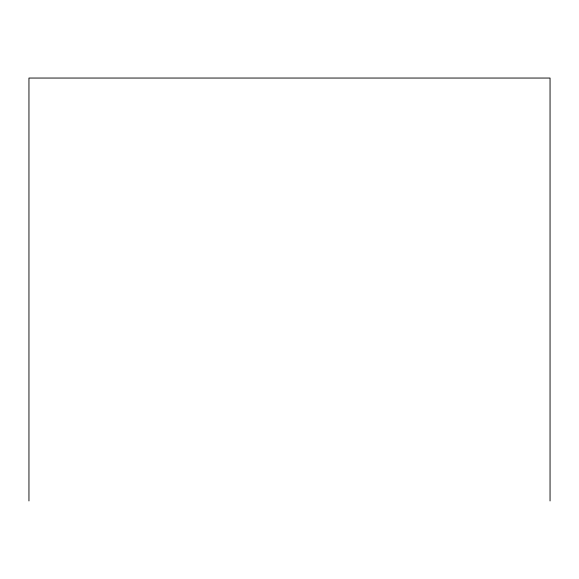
<?xml version="1.0" encoding="UTF-8"?>
<svg xmlns="http://www.w3.org/2000/svg" width="579" height="579" viewBox="0 0 579 579"><rect width="100%" height="100%" fill="white"/><g stroke="black" fill="none" stroke-linecap="round" stroke-linejoin="round"><path stroke-width="0.87" d="M550.05 500.951L550.05 78.049L28.95 78.049L28.95 500.951"/></g></svg>
